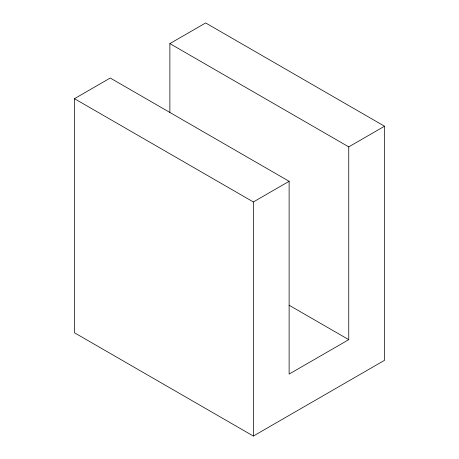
<?xml version="1.0" encoding="UTF-8"?>
<svg xmlns="http://www.w3.org/2000/svg" width="459" height="459" viewBox="0 0 459 459"><rect width="100%" height="100%" fill="white"/><g stroke="black" fill="none" stroke-linecap="round" stroke-linejoin="round"><path stroke-width="0.69" d="M169.876 43.605L205.649 22.95L384.527 126.225L384.527 360.315L253.351 436.05L74.473 332.775L74.473 98.685L110.246 78.03L289.124 181.305L289.124 374.085L348.754 339.66L348.754 146.88L169.876 43.605L169.876 112.403M74.473 98.685L253.351 201.96L289.124 181.305M348.754 146.88L384.527 126.225M289.124 305.235L348.754 339.66M253.351 201.96L253.351 436.05"/></g></svg>
